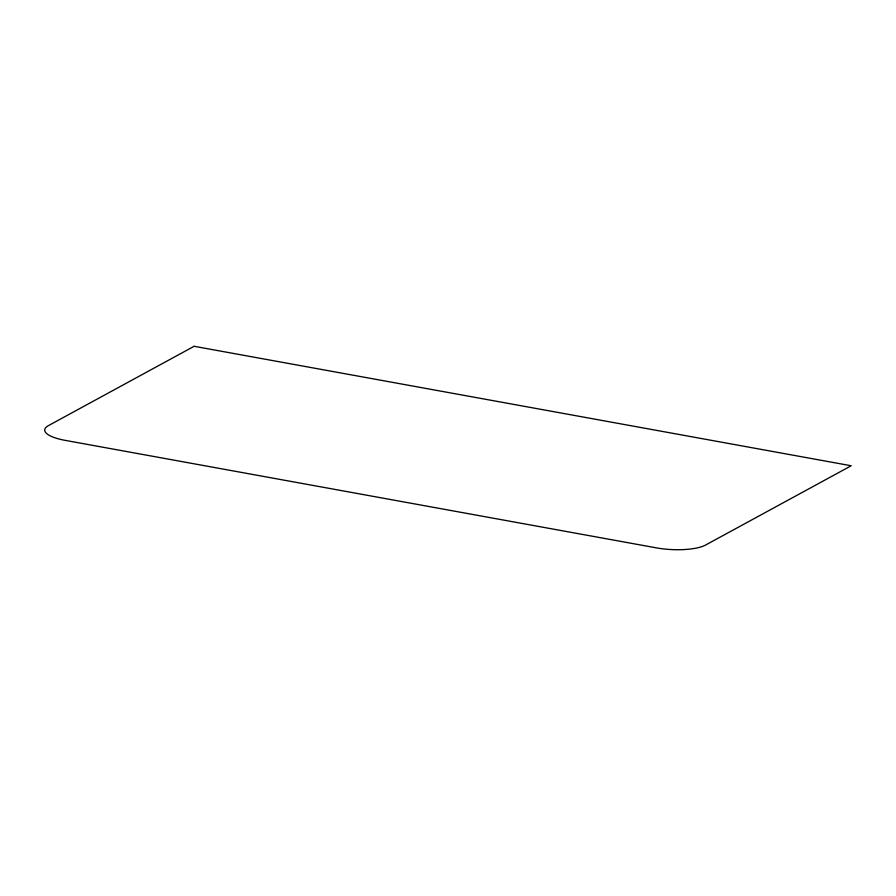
<?xml version="1.0" encoding="UTF-8"?>
<svg xmlns="http://www.w3.org/2000/svg" width="896" height="896" viewBox="0 0 896 896"><rect width="100%" height="100%" fill="white"/><g stroke="black" fill="none" stroke-linecap="round" stroke-linejoin="round"><path stroke-width="1.34" d="M194.107 346.293L48.496 425.589A36.658 10.528 2.5 0 0 65.162 440.362L656.544 547.893A36.658 10.528 2.5 0 0 705.578 545.048L851.2 465.763L194.107 346.293"/></g></svg>
